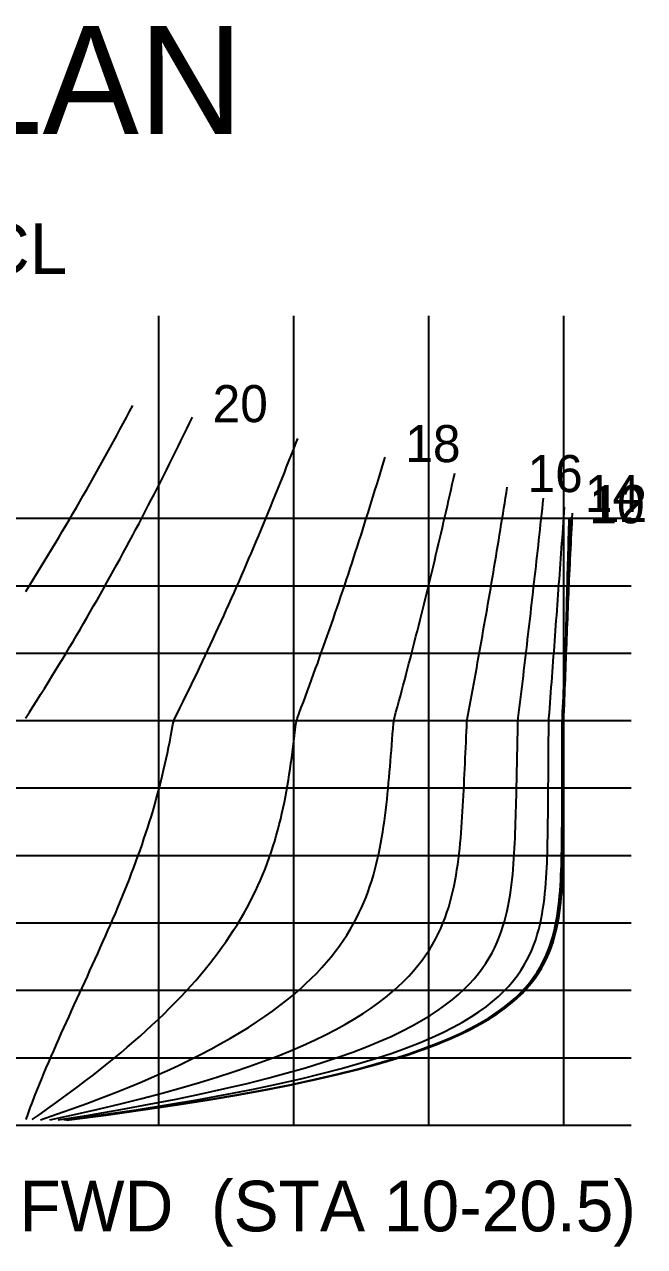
# Model space of a CAD drawing. Header units: metres. Extents: x -3336 to 157000, y -53800 to 16385.
# Drawn here: x 128006 to 137198, y -1801 to 16324 of the extents above; entities that cross this region are included whole.
import ezdxf
from ezdxf.enums import TextEntityAlignment as Align

# ---------------------------------------------------------------- set-up
doc = ezdxf.new("R2010")
doc.units = ezdxf.units.M
for name, color, linetype in [('LINES_CL', 30, 'CONTINUOUS'), ('LINES_GRID', 8, 'CONTINUOUS'), ('LINES_STATION', 5, 'CONTINUOUS'), ('LINES_TEXT', 7, 'CONTINUOUS')]:
    doc.layers.add(name, color=color, linetype=linetype)

msp = doc.modelspace()

# ---------------------------------------------------------------- linework, layer by layer
at = {"layer": 'LINES_CL'}
msp.add_lwpolyline([(119000, 0), (137000, 0)], dxfattribs=at)
at = {"layer": 'LINES_GRID'}
for points in [[(130000, 0), (130000, 12000)], [(132000, 0), (132000, 12000)], [(134000, 0), (134000, 12000)], [(136000, 0), (136000, 12000)], [(119000, 9000), (137000, 9000)], [(119000, 8000), (137000, 8000)], [(119000, 7000), (137000, 7000)], [(119000, 6000), (137000, 6000)], [(119000, 5000), (137000, 5000)], [(119000, 4000), (137000, 4000)], [(119000, 3000), (137000, 3000)], [(119000, 2000), (137000, 2000)], [(119000, 1000), (137000, 1000)], [(119000, 0), (137000, 0)]]:
    msp.add_lwpolyline(points, dxfattribs=at)
at = {"layer": 'LINES_STATION'}
for points in [[(128024.8765, 7914.5448), (128080.5763, 8003.4722), (128135.9442, 8092.3997), (128190.9839, 8181.3272), (128245.6991, 8270.2546), (128300.0935, 8359.1821), (128354.1706, 8448.1096), (128407.934, 8537.037), (128461.3872, 8625.9645), (128514.5337, 8714.892), (128567.3768, 8803.8194), (128619.9199, 8892.7469), (128672.1662, 8981.6744), (128724.1191, 9070.6019), (128775.7818, 9159.5293), (128827.1573, 9248.4568), (128878.2489, 9337.3843), (128929.0596, 9426.3117), (128979.5925, 9515.2392), (129029.8505, 9604.1667), (129079.8365, 9693.0941), (129129.5536, 9782.0216), (129179.0046, 9870.9491), (129228.1923, 9959.8765), (129277.1195, 10048.804), (129325.789, 10137.7315), (129374.2034, 10226.659), (129422.3656, 10315.5864), (129470.278, 10404.5139), (129517.9434, 10493.4414), (129565.3644, 10582.3688), (129612.5433, 10671.2963)], [(128024.1762, 6037.5), (128080.3217, 6125), (128136.099, 6212.5), (128191.5125, 6300), (128246.5666, 6387.5), (128301.2655, 6475), (128355.6135, 6562.5), (128409.6148, 6650), (128463.2734, 6737.5), (128516.5933, 6825), (128569.5786, 6912.5), (128622.2332, 7000), (128674.5608, 7087.5), (128726.5654, 7175), (128778.2506, 7262.5), (128829.6202, 7350), (128880.6777, 7437.5), (128931.4268, 7525), (128981.8711, 7612.5), (129032.0139, 7700), (129081.8587, 7787.5), (129131.4089, 7875), (129180.6678, 7962.5), (129229.6387, 8050), (129278.3249, 8137.5), (129326.7295, 8225), (129374.8556, 8312.5), (129422.7065, 8400), (129470.2851, 8487.5), (129517.5945, 8575), (129564.6375, 8662.5), (129611.4173, 8750), (129657.9366, 8837.5), (129704.1983, 8925), (129750.2052, 9012.5), (129795.9601, 9100), (129841.4657, 9187.5), (129886.7247, 9275), (129931.7398, 9362.5), (129976.5136, 9450), (130021.0486, 9537.5), (130065.3475, 9625), (130109.4128, 9712.5), (130153.2469, 9800), (130196.8523, 9887.5), (130240.2314, 9975), (130283.3866, 10062.5), (130326.3202, 10150), (130369.0346, 10237.5), (130411.532, 10325), (130453.8148, 10412.5), (130495.8851, 10500)], [(128030.0621, 84.8765), (128060.8645, 169.7531), (128092.3757, 254.6296), (128124.5642, 339.5062), (128157.3981, 424.3827), (128190.8454, 509.2593), (128224.8741, 594.1358), (128259.452, 679.0123), (128294.5466, 763.8889), (128330.1254, 848.7654), (128366.1559, 933.642), (128402.6052, 1018.5185), (128439.4406, 1103.3951), (128476.629, 1188.2716), (128514.1374, 1273.1481), (128551.9328, 1358.0247), (128589.9819, 1442.9012), (128628.2515, 1527.7778), (128666.7085, 1612.6543), (128705.3196, 1697.5309), (128744.0516, 1782.4074), (128782.8713, 1867.284), (128821.7457, 1952.1605), (128860.6416, 2037.037), (128899.5263, 2121.9136), (128938.3669, 2206.7901), (128977.1309, 2291.6667), (129015.7859, 2376.5432), (129054.2998, 2461.4198), (129092.6406, 2546.2963), (129130.7769, 2631.1728), (129168.6773, 2716.0494), (129206.3111, 2800.9259), (129243.6477, 2885.8025), (129280.6574, 2970.679), (129317.3106, 3055.5556), (129353.5785, 3140.4321), (129389.4327, 3225.3086), (129424.8457, 3310.1852), (129459.7905, 3395.0617), (129494.241, 3479.9383), (129528.172, 3564.8148), (129561.5589, 3649.6914), (129594.3782, 3734.5679), (129626.6075, 3819.4444), (129658.2254, 3904.321), (129689.2116, 3989.1975), (129719.5471, 4074.0741), (129749.2142, 4158.9506), (129778.1965, 4243.8272), (129806.4792, 4328.7037), (129834.049, 4413.5802), (129860.8944, 4498.4568), (129887.0054, 4583.3333), (129912.3742, 4668.2099), (129936.995, 4753.0864), (129960.8638, 4837.963), (129983.9795, 4922.8395), (130006.3431, 5007.716), (130027.9585, 5092.5926), (130048.8323, 5177.4691), (130068.9746, 5262.3457), (130088.399, 5347.2222), (130107.1231, 5432.0988), (130125.1688, 5516.9753), (130142.5638, 5601.8519), (130159.3418, 5686.7284), (130175.545, 5771.6049), (130191.2269, 5856.4815), (130206.4594, 5941.358), (130230.0318, 6026.2346), (130272.7314, 6111.1111), (130315.164, 6195.9877), (130357.3328, 6280.8642), (130399.2409, 6365.7407), (130440.8913, 6450.6173), (130482.287, 6535.4938), (130523.431, 6620.3704), (130564.3263, 6705.2469), (130604.9758, 6790.1235), (130645.3822, 6875), (130685.5484, 6959.8765), (130725.4772, 7044.7531), (130765.1712, 7129.6296), (130804.6333, 7214.5062), (130843.8659, 7299.3827), (130882.8717, 7384.2593), (130921.6533, 7469.1358), (130960.2133, 7554.0123), (130998.554, 7638.8889), (131036.678, 7723.7654), (131074.5878, 7808.642), (131112.2856, 7893.5185), (131149.7739, 7978.3951), (131187.055, 8063.2716), (131224.1311, 8148.1481), (131261.0046, 8233.0247), (131297.6777, 8317.9012), (131334.1525, 8402.7778), (131370.4313, 8487.6543), (131406.5162, 8572.5309), (131442.4092, 8657.4074), (131478.1125, 8742.284), (131513.6281, 8827.1605), (131548.9581, 8912.037), (131584.1044, 8996.9136), (131619.0691, 9081.7901), (131653.854, 9166.6667), (131688.461, 9251.5432), (131722.8922, 9336.4198), (131757.1492, 9421.2963), (131791.2341, 9506.1728), (131825.1485, 9591.0494), (131858.8943, 9675.9259), (131892.4733, 9760.8025), (131925.8871, 9845.679), (131959.1376, 9930.5556), (131992.2264, 10015.4321), (132025.1551, 10100.3086), (132057.9256, 10185.1852)], [(128119.7388, 82.5617), (128238.0591, 165.1235), (128354.9099, 247.6852), (128470.2417, 330.2469), (128584.0063, 412.8086), (128696.1574, 495.3704), (128806.65, 577.9321), (128915.4409, 660.4938), (129022.4887, 743.0556), (129127.7537, 825.6173), (129231.1982, 908.179), (129332.7861, 990.7407), (129432.4836, 1073.3025), (129530.2587, 1155.8642), (129626.0815, 1238.4259), (129719.9242, 1320.9877), (129811.7611, 1403.5494), (129901.5689, 1486.1111), (129989.3262, 1568.6728), (130075.0141, 1651.2346), (130158.6161, 1733.7963), (130240.1178, 1816.358), (130319.5073, 1898.9198), (130396.7752, 1981.4815), (130471.9143, 2064.0432), (130544.9202, 2146.6049), (130615.7907, 2229.1667), (130684.5262, 2311.7284), (130751.1298, 2394.2901), (130815.6069, 2476.8519), (130877.9656, 2559.4136), (130938.2165, 2641.9753), (130996.3727, 2724.537), (131052.4501, 2807.0988), (131106.467, 2889.6605), (131158.4441, 2972.2222), (131208.4049, 3054.784), (131256.3754, 3137.3457), (131302.3839, 3219.9074), (131346.4615, 3302.4691), (131388.6414, 3385.0309), (131428.9594, 3467.5926), (131467.4538, 3550.1543), (131504.1651, 3632.716), (131539.136, 3715.2778), (131572.4115, 3797.8395), (131604.0389, 3880.4012), (131634.0674, 3962.963), (131662.5484, 4045.5247), (131689.5351, 4128.0864), (131715.0827, 4210.6481), (131739.2482, 4293.2099), (131762.09, 4375.7716), (131783.6683, 4458.3333), (131804.0448, 4540.8951), (131823.2823, 4623.4568), (131841.445, 4706.0185), (131858.5981, 4788.5802), (131874.8074, 4871.142), (131890.1399, 4953.7037), (131904.6628, 5036.2654), (131918.4439, 5118.8272), (131931.5507, 5201.3889), (131944.0512, 5283.9506), (131956.0126, 5366.5123), (131967.5017, 5449.0741), (131978.5842, 5531.6358), (131989.3245, 5614.1975), (131999.7854, 5696.7593), (132010.0273, 5779.321), (132020.1076, 5861.8827), (132030.0795, 5944.4444), (132047.0438, 6027.0062), (132078.3831, 6109.5679), (132109.5393, 6192.1296), (132140.5146, 6274.6914), (132171.3111, 6357.2531), (132201.9309, 6439.8148), (132232.376, 6522.3765), (132262.6485, 6604.9383), (132292.7502, 6687.5), (132322.6832, 6770.0617), (132352.4494, 6852.6235), (132382.0507, 6935.1852), (132411.4889, 7017.7469), (132440.7659, 7100.3086), (132469.8835, 7182.8704), (132498.8436, 7265.4321), (132527.6478, 7347.9938), (132556.298, 7430.5556), (132584.7957, 7513.1173), (132613.1428, 7595.679), (132641.3409, 7678.2407), (132669.3917, 7760.8025), (132697.2967, 7843.3642), (132725.0576, 7925.9259), (132752.676, 8008.4877), (132780.1533, 8091.0494), (132807.4913, 8173.6111), (132834.6912, 8256.1728), (132861.7548, 8338.7346), (132888.6833, 8421.2963), (132915.4784, 8503.858), (132942.1413, 8586.4198), (132968.6736, 8668.9815), (132995.0767, 8751.5432), (133021.3518, 8834.1049), (133047.5005, 8916.6667), (133073.5239, 8999.2284), (133099.4235, 9081.7901), (133125.2005, 9164.3519), (133150.8562, 9246.9136), (133176.3919, 9329.4753), (133201.8089, 9412.037), (133227.1084, 9494.5988), (133252.2916, 9577.1605), (133277.3598, 9659.7222), (133302.314, 9742.284), (133327.1556, 9824.8457), (133351.8855, 9907.4074)], [(128244.0671, 80.5556), (128480.6872, 161.1111), (128709.9328, 241.6667), (128931.8811, 322.2222), (129146.6136, 402.7778), (129354.2165, 483.3333), (129554.78, 563.8889), (129748.3984, 644.4444), (129935.1702, 725), (130115.1977, 805.5556), (130288.5868, 886.1111), (130455.4472, 966.6667), (130615.8918, 1047.2222), (130770.037, 1127.7778), (130918.002, 1208.3333), (131059.9093, 1288.8889), (131195.8839, 1369.4444), (131326.0537, 1450), (131450.5489, 1530.5556), (131569.5019, 1611.1111), (131683.0473, 1691.6667), (131791.3216, 1772.2222), (131894.4631, 1852.7778), (131992.6115, 1933.3333), (132085.9081, 2013.8889), (132174.495, 2094.4444), (132258.5156, 2175), (132338.114, 2255.5556), (132413.4349, 2336.1111), (132484.6233, 2416.6667), (132551.8246, 2497.2222), (132615.1839, 2577.7778), (132674.8465, 2658.3333), (132730.957, 2738.8889), (132783.6596, 2819.4444), (132833.0975, 2900), (132879.4131, 2980.5556), (132922.7476, 3061.1111), (132963.2408, 3141.6667), (133001.031, 3222.2222), (133036.2547, 3302.7778), (133069.0463, 3383.3333), (133099.5383, 3463.8889), (133127.8609, 3544.4444), (133154.1416, 3625), (133178.5055, 3705.5556), (133201.0745, 3786.1111), (133221.9679, 3866.6667), (133241.3015, 3947.2222), (133259.1878, 4027.7778), (133275.7362, 4108.3333), (133291.0518, 4188.8889), (133305.2366, 4269.4444), (133318.3881, 4350), (133330.6002, 4430.5556), (133341.9624, 4511.1111), (133352.56, 4591.6667), (133362.4738, 4672.2222), (133371.7803, 4752.7778), (133380.5513, 4833.3333), (133388.8541, 4913.8889), (133396.7511, 4994.4444), (133404.3001, 5075), (133411.5541, 5155.5556), (133418.5612, 5236.1111), (133425.3647, 5316.6667), (133432.0032, 5397.2222), (133438.5104, 5477.7778), (133444.9151, 5558.3333), (133451.2417, 5638.8889), (133457.5099, 5719.4444), (133463.7349, 5800), (133469.9276, 5880.5556), (133476.0951, 5961.1111), (133490.5149, 6041.6667), (133512.5633, 6122.2222), (133534.4955, 6202.7778), (133556.3128, 6283.3333), (133578.0165, 6363.8889), (133599.608, 6444.4444), (133621.0884, 6525), (133642.4591, 6605.5556), (133663.7213, 6686.1111), (133684.8762, 6766.6667), (133705.925, 6847.2222), (133726.869, 6927.7778), (133747.7092, 7008.3333), (133768.4469, 7088.8889), (133789.0832, 7169.4444), (133809.6192, 7250), (133830.056, 7330.5556), (133850.3948, 7411.1111), (133870.6365, 7491.6667), (133890.7824, 7572.2222), (133910.8333, 7652.7778), (133930.7904, 7733.3333), (133950.6546, 7813.8889), (133970.4271, 7894.4444), (133990.1087, 7975), (134009.7004, 8055.5556), (134029.2033, 8136.1111), (134048.6182, 8216.6667), (134067.9462, 8297.2222), (134087.1881, 8377.7778), (134106.3449, 8458.3333), (134125.4174, 8538.8889), (134144.4066, 8619.4444), (134163.3133, 8700), (134182.1384, 8780.5556), (134200.8828, 8861.1111), (134219.5473, 8941.6667), (134238.1327, 9022.2222), (134256.6399, 9102.7778), (134275.0697, 9183.3333), (134293.4229, 9263.8889), (134311.7002, 9344.4444), (134329.9025, 9425), (134348.0305, 9505.5556), (134366.085, 9586.1111), (134384.0668, 9666.6667)], [(128383.1666, 78.858), (128748.7056, 157.716), (129097.1577, 236.5741), (129429.0581, 315.4321), (129744.9368, 394.2901), (130045.3179, 473.1481), (130330.7194, 552.0062), (130601.6528, 630.8642), (130858.623, 709.7222), (131102.1278, 788.5802), (131332.6579, 867.4383), (131550.6963, 946.2963), (131756.7182, 1025.1543), (131951.191, 1104.0123), (132134.5737, 1182.8704), (132307.3169, 1261.7284), (132469.8624, 1340.5864), (132622.6434, 1419.4444), (132766.0839, 1498.3025), (132900.5987, 1577.1605), (133026.5932, 1656.0185), (133144.4634, 1734.8765), (133254.5956, 1813.7346), (133357.3663, 1892.5926), (133453.1423, 1971.4506), (133542.2802, 2050.3086), (133625.1268, 2129.1667), (133702.0185, 2208.0247), (133773.2818, 2286.8827), (133839.2328, 2365.7407), (133900.1775, 2444.5988), (133956.4114, 2523.4568), (134008.2201, 2602.3148), (134055.8785, 2681.1728), (134099.6515, 2760.0309), (134139.7939, 2838.8889), (134176.5501, 2917.7469), (134210.1544, 2996.6049), (134240.8312, 3075.463), (134268.795, 3154.321), (134294.2501, 3233.179), (134317.3915, 3312.037), (134338.4042, 3390.8951), (134357.4638, 3469.7531), (134374.7367, 3548.6111), (134390.3799, 3627.4691), (134404.5416, 3706.3272), (134417.3608, 3785.1852), (134428.9682, 3864.0432), (134439.4858, 3942.9012), (134449.0275, 4021.7593), (134457.699, 4100.6173), (134465.5984, 4179.4753), (134472.8161, 4258.3333), (134479.4354, 4337.1914), (134485.5322, 4416.0494), (134491.176, 4494.9074), (134496.4297, 4573.7654), (134501.3499, 4652.6235), (134505.9874, 4731.4815), (134510.3873, 4810.3395), (134514.5894, 4889.1975), (134518.6287, 4968.0556), (134522.5354, 5046.9136), (134526.3354, 5125.7716), (134530.0504, 5204.6296), (134533.6988, 5283.4877), (134537.2954, 5362.3457), (134540.8521, 5441.2037), (134544.3781, 5520.0617), (134547.8804, 5598.9198), (134551.3639, 5677.7778), (134554.8319, 5756.6358), (134558.2865, 5835.4938), (134561.7288, 5914.3519), (134565.1592, 5993.2099), (134579.0115, 6072.0679), (134593.7826, 6150.9259), (134608.4878, 6229.784), (134623.1277, 6308.642), (134637.7032, 6387.5), (134652.215, 6466.358), (134666.6637, 6545.216), (134681.0501, 6624.0741), (134695.3749, 6702.9321), (134709.6387, 6781.7901), (134723.8423, 6860.6481), (134737.9863, 6939.5062), (134752.0714, 7018.3642), (134766.0982, 7097.2222), (134780.0674, 7176.0802), (134793.9795, 7254.9383), (134807.8353, 7333.7963), (134821.6353, 7412.6543), (134835.3801, 7491.5123), (134849.0703, 7570.3704), (134862.7066, 7649.2284), (134876.2895, 7728.0864), (134889.8195, 7806.9444), (134903.2973, 7885.8025), (134916.7234, 7964.6605), (134930.0984, 8043.5185), (134943.4228, 8122.3765), (134956.6971, 8201.2346), (134969.9218, 8280.0926), (134983.0976, 8358.9506), (134996.2248, 8437.8086), (135009.3041, 8516.6667), (135022.3359, 8595.5247), (135035.3207, 8674.3827), (135048.259, 8753.2407), (135061.1513, 8832.0988), (135073.998, 8910.9568), (135086.7997, 8989.8148), (135099.5567, 9068.6728), (135112.2697, 9147.5309), (135124.9389, 9226.3889), (135137.5649, 9305.2469), (135150.1481, 9384.1049), (135162.6889, 9462.963)], [(128506.4485, 77.4691), (128983.7803, 154.9383), (129433.2868, 232.4074), (129856.2214, 309.8765), (130253.7995, 387.3457), (130627.1995, 464.8148), (130977.5628, 542.284), (131305.9945, 619.7531), (131613.5635, 697.2222), (131901.3036, 774.6914), (132170.2134, 852.1605), (132421.2571, 929.6296), (132655.3651, 1007.0988), (132873.4343, 1084.5679), (133076.3287, 1162.037), (133264.8802, 1239.5062), (133439.889, 1316.9753), (133602.1239, 1394.4444), (133752.3234, 1471.9136), (133891.196, 1549.3827), (134019.4209, 1626.8519), (134137.6486, 1704.321), (134246.5014, 1781.7901), (134346.5743, 1859.2593), (134438.4353, 1936.7284), (134522.6263, 2014.1975), (134599.6638, 2091.6667), (134670.0392, 2169.1358), (134734.2198, 2246.6049), (134792.6492, 2324.0741), (134845.7484, 2401.5432), (134893.9158, 2479.0123), (134937.5284, 2556.4815), (134976.9422, 2633.9506), (135012.4932, 2711.4198), (135044.4976, 2788.8889), (135073.2526, 2866.358), (135099.0373, 2943.8272), (135122.1133, 3021.2963), (135142.7252, 3098.7654), (135161.1011, 3176.2346), (135177.4538, 3253.7037), (135191.981, 3331.1728), (135204.866, 3408.642), (135216.2785, 3486.1111), (135226.3752, 3563.5802), (135235.3, 3641.0494), (135243.1855, 3718.5185), (135250.1526, 3795.9877), (135256.3118, 3873.4568), (135261.7636, 3950.9259), (135266.599, 4028.3951), (135270.9, 4105.8642), (135274.7404, 4183.3333), (135278.1861, 4260.8025), (135281.2959, 4338.2716), (135284.1217, 4415.7407), (135286.7092, 4493.2099), (135289.0984, 4570.679), (135291.324, 4648.1481), (135293.4159, 4725.6173), (135295.3996, 4803.0864), (135297.2967, 4880.5556), (135299.1252, 4958.0247), (135300.9001, 5035.4938), (135302.6336, 5112.963), (135304.3352, 5190.4321), (135306.0127, 5267.9012), (135307.672, 5345.3704), (135309.3174, 5422.8395), (135310.9521, 5500.3086), (135312.5782, 5577.7778), (135314.1973, 5655.2469), (135315.8101, 5732.716), (135317.4172, 5810.1852), (135319.0188, 5887.6543), (135320.6151, 5965.1235), (135326.5368, 6042.5926), (135335.9791, 6120.0617), (135345.39, 6197.5309), (135354.7698, 6275), (135364.1188, 6352.4691), (135373.4375, 6429.9383), (135382.7261, 6507.4074), (135391.9849, 6584.8765), (135401.2144, 6662.3457), (135410.4148, 6739.8148), (135419.5865, 6817.284), (135428.7297, 6894.7531), (135437.8448, 6972.2222), (135446.9321, 7049.6914), (135455.9919, 7127.1605), (135465.0244, 7204.6296), (135474.0301, 7282.0988), (135483.0091, 7359.5679), (135491.9618, 7437.037), (135500.8884, 7514.5062), (135509.7893, 7591.9753), (135518.6646, 7669.4444), (135527.5148, 7746.9136), (135536.3399, 7824.3827), (135545.1404, 7901.8519), (135553.9164, 7979.321), (135562.6683, 8056.7901), (135571.3962, 8134.2593), (135580.1005, 8211.7284), (135588.7813, 8289.1975), (135597.439, 8366.6667), (135606.0737, 8444.1358), (135614.6857, 8521.6049), (135623.2753, 8599.0741), (135631.8426, 8676.5432), (135640.3879, 8754.0123), (135648.9115, 8831.4815), (135657.4135, 8908.9506), (135665.8942, 8986.4198), (135674.3537, 9063.8889), (135682.7924, 9141.358), (135691.2104, 9218.8272), (135699.6079, 9296.2963)], [(128590.8468, 76.3889), (129143.5697, 152.7778), (129660.1671, 229.1667), (130142.5582, 305.5556), (130592.5851, 381.9444), (131012.0146, 458.3333), (131402.5402, 534.7222), (131765.7843, 611.1111), (132103.3003, 687.5), (132416.574, 763.8889), (132707.026, 840.2778), (132976.0137, 916.6667), (133224.8325, 993.0556), (133454.7187, 1069.4444), (133666.8503, 1145.8333), (133862.3495, 1222.2222), (134042.2843, 1298.6111), (134207.67, 1375), (134359.4713, 1451.3889), (134498.6041, 1527.7778), (134625.9365, 1604.1667), (134742.2914, 1680.5556), (134848.4471, 1756.9444), (134945.14, 1833.3333), (135033.0653, 1909.7222), (135112.8789, 1986.1111), (135185.199, 2062.5), (135250.6073, 2138.8889), (135309.6508, 2215.2778), (135362.8431, 2291.6667), (135410.6655, 2368.0556), (135453.569, 2444.4444), (135491.9751, 2520.8333), (135526.2773, 2597.2222), (135556.8424, 2673.6111), (135584.012, 2750), (135608.103, 2826.3889), (135629.4098, 2902.7778), (135648.2044, 2979.1667), (135664.7384, 3055.5556), (135679.2437, 3131.9444), (135691.9337, 3208.3333), (135703.004, 3284.7222), (135712.634, 3361.1111), (135720.9875, 3437.5), (135728.2134, 3513.8889), (135734.4474, 3590.2778), (135739.8121, 3666.6667), (135744.4183, 3743.0556), (135748.3654, 3819.4444), (135751.7429, 3895.8333), (135754.6304, 3972.2222), (135757.0989, 4048.6111), (135759.211, 4125), (135761.0221, 4201.3889), (135762.5806, 4277.7778), (135763.9287, 4354.1667), (135765.1029, 4430.5556), (135766.1347, 4506.9444), (135767.051, 4583.3333), (135767.8745, 4659.7222), (135768.6242, 4736.1111), (135769.3161, 4812.5), (135769.9631, 4888.8889), (135770.576, 4965.2778), (135771.1631, 5041.6667), (135771.731, 5118.0556), (135772.2851, 5194.4444), (135772.829, 5270.8333), (135773.3658, 5347.2222), (135773.8973, 5423.6111), (135774.4252, 5500), (135774.9501, 5576.3889), (135775.4728, 5652.7778), (135775.9935, 5729.1667), (135776.5123, 5805.5556), (135777.0294, 5881.9444), (135777.5448, 5958.3333), (135780.4856, 6034.7222), (135786.3309, 6111.1111), (135792.1657, 6187.5), (135797.9903, 6263.8889), (135803.8048, 6340.2778), (135809.6093, 6416.6667), (135815.4038, 6493.0556), (135821.1885, 6569.4444), (135826.9636, 6645.8333), (135832.729, 6722.2222), (135838.485, 6798.6111), (135844.2316, 6875), (135849.9689, 6951.3889), (135855.6971, 7027.7778), (135861.4161, 7104.1667), (135867.1262, 7180.5556), (135872.8274, 7256.9444), (135878.5198, 7333.3333), (135884.2035, 7409.7222), (135889.8786, 7486.1111), (135895.5452, 7562.5), (135901.2034, 7638.8889), (135906.8533, 7715.2778), (135912.4949, 7791.6667), (135918.1284, 7868.0556), (135923.7537, 7944.4444), (135929.3711, 8020.8333), (135934.9806, 8097.2222), (135940.5823, 8173.6111), (135946.1763, 8250), (135951.7626, 8326.3889), (135957.3413, 8402.7778), (135962.9125, 8479.1667), (135968.4763, 8555.5556), (135974.0327, 8631.9444), (135979.5819, 8708.3333), (135985.1239, 8784.7222), (135990.6587, 8861.1111), (135996.1865, 8937.5), (136001.7074, 9013.8889), (136007.2213, 9090.2778), (136012.7284, 9166.6667)], [(128627.907, 75.6173), (129213.5076, 151.2346), (129759.1587, 226.8519), (130267.1145, 302.4691), (130739.5288, 378.0864), (131178.4594, 453.7037), (131585.87, 529.321), (131963.6343, 604.9383), (132313.5381, 680.5556), (132637.283, 756.1728), (132936.4886, 831.7901), (133212.696, 907.4074), (133467.3699, 983.0247), (133701.9018, 1058.642), (133917.6124, 1134.2593), (134115.7542, 1209.8765), (134297.5141, 1285.4938), (134464.016, 1361.1111), (134616.3229, 1436.7284), (134755.4395, 1512.3457), (134882.3144, 1587.963), (134997.8425, 1663.5802), (135102.8672, 1739.1975), (135198.1821, 1814.8148), (135284.534, 1890.4321), (135362.6238, 1966.0494), (135433.1096, 2041.6667), (135496.6078, 2117.284), (135553.6953, 2192.9012), (135604.9115, 2268.5185), (135650.7599, 2344.1358), (135691.7098, 2419.7531), (135728.1978, 2495.3704), (135760.6301, 2570.9877), (135789.3833, 2646.6049), (135814.8063, 2722.2222), (135837.2219, 2797.8395), (135856.928, 2873.4568), (135874.199, 2949.0741), (135889.2874, 3024.6914), (135902.4248, 3100.3086), (135913.8231, 3175.9259), (135923.6761, 3251.5432), (135932.1603, 3327.1605), (135939.4363, 3402.7778), (135945.6494, 3478.3951), (135950.9311, 3554.0123), (135955.3999, 3629.6296), (135959.1622, 3705.2469), (135962.3134, 3780.8642), (135964.9383, 3856.4815), (135967.1126, 3932.0988), (135968.9031, 4007.716), (135970.3685, 4083.3333), (135971.5605, 4158.9506), (135972.524, 4234.5679), (135973.2981, 4310.1852), (135973.9164, 4385.8025), (135974.4077, 4461.4198), (135974.7964, 4537.037), (135975.1033, 4612.6543), (135975.3454, 4688.2716), (135975.5372, 4763.8889), (135975.6903, 4839.5062), (135975.8141, 4915.1235), (135975.9162, 4990.7407), (135976.0026, 5066.358), (135976.0778, 5141.9753), (135976.1452, 5217.5926), (135976.2075, 5293.2099), (135976.2663, 5368.8272), (135976.3231, 5444.4444), (135976.3786, 5520.0617), (135976.4333, 5595.679), (135976.4876, 5671.2963), (135976.5416, 5746.9136), (135976.5954, 5822.5309), (135976.649, 5898.1481), (135976.7024, 5973.7654), (135979.2052, 6049.3827), (135983.0085, 6125), (135986.8106, 6200.6173), (135990.6117, 6276.2346), (135994.4117, 6351.8519), (135998.2107, 6427.4691), (136002.0086, 6503.0864), (136005.8054, 6578.7037), (136009.6013, 6654.321), (136013.3961, 6729.9383), (136017.1899, 6805.5556), (136020.9828, 6881.1728), (136024.7747, 6956.7901), (136028.5656, 7032.4074), (136032.3555, 7108.0247), (136036.1445, 7183.642), (136039.9325, 7259.2593), (136043.7197, 7334.8765), (136047.5059, 7410.4938), (136051.2912, 7486.1111), (136055.0756, 7561.7284), (136058.8591, 7637.3457), (136062.6417, 7712.963), (136066.4235, 7788.5802), (136070.2044, 7864.1975), (136073.9844, 7939.8148), (136077.7636, 8015.4321), (136081.542, 8091.0494), (136085.3196, 8166.6667), (136089.0963, 8242.284), (136092.8722, 8317.9012), (136096.6473, 8393.5185), (136100.4217, 8469.1358), (136104.1952, 8544.7531), (136107.968, 8620.3704), (136111.74, 8695.9877), (136115.5112, 8771.6049), (136119.2817, 8847.2222), (136123.0514, 8922.8395), (136126.8204, 8998.4568), (136130.5887, 9074.0741)], [(128628.0706, 75), (129213.9042, 150), (129759.8535, 225), (130268.1684, 300), (130740.9986, 375), (131180.3972, 450), (131588.3235, 525), (131966.6464, 600), (132317.1474, 675), (132641.5234, 750), (132941.3896, 825), (133218.2826, 900), (133473.663, 975), (133708.9179, 1050), (133925.3641, 1125), (134124.2502, 1200), (134306.7595, 1275), (134474.0122, 1350), (134627.0681, 1425), (134766.9287, 1500), (134894.5397, 1575), (135010.7933, 1650), (135116.5304, 1725), (135212.5423, 1800), (135299.5735, 1875), (135378.3234, 1950), (135449.4482, 2025), (135513.5628, 2100), (135571.243, 2175), (135623.0271, 2250), (135669.4177, 2325), (135710.8833, 2400), (135747.8603, 2475), (135780.7544, 2550), (135809.9419, 2625), (135835.7719, 2700), (135858.5672, 2775), (135878.6261, 2850), (135896.2232, 2925), (135911.6117, 3000), (135925.0235, 3075), (135936.6716, 3150), (135946.7504, 3225), (135955.4373, 3300), (135962.8937, 3375), (135969.2661, 3450), (135974.6869, 3525), (135979.2757, 3600), (135983.1401, 3675), (135986.3764, 3750), (135989.0707, 3825), (135991.2997, 3900), (135993.1314, 3975), (135994.6256, 4050), (135995.835, 4125), (135996.8057, 4200), (135997.5777, 4275), (135998.1855, 4350), (135998.659, 4425), (135999.0234, 4500), (135999.3003, 4575), (135999.5076, 4650), (135999.6604, 4725), (135999.771, 4800), (135999.8495, 4875), (135999.9039, 4950), (135999.9406, 5025), (135999.9647, 5100), (135999.98, 5175), (135999.9892, 5250), (135999.9946, 5325), (135999.9975, 5400), (135999.9989, 5475), (135999.9996, 5550), (135999.9999, 5625), (136000, 5700), (136000, 5775), (136000, 5850), (136000, 5925), (136000, 6000), (136002, 6075), (136004, 6150), (136006, 6225), (136008, 6300), (136010, 6375), (136012, 6450), (136014, 6525), (136016, 6600), (136018, 6675), (136020, 6750), (136022, 6825), (136024, 6900), (136026, 6975), (136028, 7050), (136030, 7125), (136032, 7200), (136034, 7275), (136036, 7350), (136038, 7425), (136040, 7500), (136042, 7575), (136044, 7650), (136046, 7725), (136048, 7800), (136050, 7875), (136052, 7950), (136054, 8025), (136056, 8100), (136058, 8175), (136060, 8250), (136062, 8325), (136064, 8400), (136066, 8475), (136068, 8550), (136070, 8625), (136072, 8700), (136074, 8775), (136076, 8850), (136078, 8925), (136080, 9000)], [(128628.0706, 75), (129213.9042, 150), (129759.8535, 225), (130268.1684, 300), (130740.9986, 375), (131180.3972, 450), (131588.3235, 525), (131966.6464, 600), (132317.1474, 675), (132641.5234, 750), (132941.3896, 825), (133218.2826, 900), (133473.663, 975), (133708.9179, 1050), (133925.3641, 1125), (134124.2502, 1200), (134306.7595, 1275), (134474.0122, 1350), (134627.0681, 1425), (134766.9287, 1500), (134894.5397, 1575), (135010.7933, 1650), (135116.5304, 1725), (135212.5423, 1800), (135299.5735, 1875), (135378.3234, 1950), (135449.4482, 2025), (135513.5628, 2100), (135571.243, 2175), (135623.0271, 2250), (135669.4177, 2325), (135710.8833, 2400), (135747.8603, 2475), (135780.7544, 2550), (135809.9419, 2625), (135835.7719, 2700), (135858.5672, 2775), (135878.6261, 2850), (135896.2232, 2925), (135911.6117, 3000), (135925.0235, 3075), (135936.6716, 3150), (135946.7504, 3225), (135955.4373, 3300), (135962.8937, 3375), (135969.2661, 3450), (135974.6869, 3525), (135979.2757, 3600), (135983.1401, 3675), (135986.3764, 3750), (135989.0707, 3825), (135991.2997, 3900), (135993.1314, 3975), (135994.6256, 4050), (135995.835, 4125), (135996.8057, 4200), (135997.5777, 4275), (135998.1855, 4350), (135998.659, 4425), (135999.0234, 4500), (135999.3003, 4575), (135999.5076, 4650), (135999.6604, 4725), (135999.771, 4800), (135999.8495, 4875), (135999.9039, 4950), (135999.9406, 5025), (135999.9647, 5100), (135999.98, 5175), (135999.9892, 5250), (135999.9946, 5325), (135999.9975, 5400), (135999.9989, 5475), (135999.9996, 5550), (135999.9999, 5625), (136000, 5700), (136000, 5775), (136000, 5850), (136000, 5925), (136000, 6000), (136002.3162, 6075), (136004.6325, 6150), (136006.9487, 6225), (136009.2649, 6300), (136011.5811, 6375), (136013.8974, 6450), (136016.2136, 6525), (136018.5298, 6600), (136020.846, 6675), (136023.1623, 6750), (136025.4785, 6825), (136027.7947, 6900), (136030.111, 6975), (136032.4272, 7050), (136034.7434, 7125), (136037.0596, 7200), (136039.3759, 7275), (136041.6921, 7350), (136044.0083, 7425), (136046.3246, 7500), (136048.6408, 7575), (136050.957, 7650), (136053.2732, 7725), (136055.5895, 7800), (136057.9057, 7875), (136060.2219, 7950), (136062.5381, 8025), (136064.8544, 8100), (136067.1706, 8175), (136069.4868, 8250), (136071.8031, 8325), (136074.1193, 8400), (136076.4355, 8475), (136078.7517, 8550), (136081.068, 8625), (136083.3842, 8700), (136085.7004, 8775), (136088.0167, 8850), (136090.3329, 8925), (136092.6491, 9000)], [(128629.3186, 75.1543), (129216.231, 150.3086), (129763.1044, 225.463), (130272.202, 300.6173), (130745.686, 375.7716), (131185.6212, 450.9259), (131593.9783, 526.0802), (131972.6364, 601.2346), (132323.3867, 676.3889), (132647.935, 751.5432), (132947.9052, 826.6975), (133224.8415, 901.8519), (133480.2117, 977.0062), (133715.4099, 1052.1605), (133931.7589, 1127.3148), (134130.5132, 1202.4691), (134312.8611, 1277.6235), (134479.9278, 1352.7778), (134632.7774, 1427.9321), (134772.4155, 1503.0864), (134899.7916, 1578.2407), (135015.8009, 1653.3951), (135121.2873, 1728.5494), (135217.045, 1803.7037), (135303.8207, 1878.858), (135382.3159, 1954.0123), (135453.1885, 2029.1667), (135517.0553, 2104.321), (135574.4933, 2179.4753), (135626.042, 2254.6296), (135672.2049, 2329.784), (135713.4515, 2404.9383), (135750.2187, 2480.0926), (135782.9127, 2555.2469), (135811.9103, 2630.4012), (135837.5607, 2705.5556), (135860.187, 2780.7099), (135880.0873, 2855.8642), (135897.5364, 2931.0185), (135912.7871, 3006.1728), (135926.0715, 3081.3272), (135937.6019, 3156.4815), (135947.5727, 3231.6358), (135956.1607, 3306.7901), (135963.5272, 3381.9444), (135969.818, 3457.0988), (135975.1652, 3532.2531), (135979.6879, 3607.4074), (135983.4933, 3682.5617), (135986.6772, 3757.716), (135989.3252, 3832.8704), (135991.5136, 3908.0247), (135993.3097, 3983.179), (135994.7731, 4058.3333), (135995.956, 4133.4877), (135996.9041, 4208.642), (135997.6568, 4283.7963), (135998.2486, 4358.9506), (135998.7086, 4434.1049), (135999.062, 4509.2593), (135999.3298, 4584.4136), (135999.5299, 4659.5679), (135999.6769, 4734.7222), (135999.783, 4809.8765), (135999.858, 4885.0309), (135999.9098, 4960.1852), (135999.9446, 5035.3395), (135999.9673, 5110.4938), (135999.9816, 5185.6481), (135999.9902, 5260.8025), (135999.9951, 5335.9568), (135999.9978, 5411.1111), (135999.9991, 5486.2654), (135999.9997, 5561.4198), (135999.9999, 5636.5741), (136000, 5711.7284), (136000, 5786.8827), (136000, 5862.037), (136000, 5937.1914), (136000.4764, 6012.3457), (136003.3768, 6087.5), (136006.2772, 6162.6543), (136009.1776, 6237.8086), (136012.078, 6312.963), (136014.9784, 6388.1173), (136017.8787, 6463.2716), (136020.7791, 6538.4259), (136023.6795, 6613.5802), (136026.5799, 6688.7346), (136029.4803, 6763.8889), (136032.3807, 6839.0432), (136035.281, 6914.1975), (136038.1814, 6989.3519), (136041.0818, 7064.5062), (136043.9822, 7139.6605), (136046.8826, 7214.8148), (136049.783, 7289.9691), (136052.6833, 7365.1235), (136055.5837, 7440.2778), (136058.4841, 7515.4321), (136061.3845, 7590.5864), (136064.2849, 7665.7407), (136067.1853, 7740.8951), (136070.0856, 7816.0494), (136072.986, 7891.2037), (136075.8864, 7966.358), (136078.7868, 8041.5123), (136081.6872, 8116.6667), (136084.5876, 8191.821), (136087.4879, 8266.9753), (136090.3883, 8342.1296), (136093.2887, 8417.284), (136096.1891, 8492.4383), (136099.0895, 8567.5926), (136101.9898, 8642.7469), (136104.8902, 8717.9012), (136107.7906, 8793.0556), (136110.691, 8868.2099), (136113.5914, 8943.3642), (136116.4918, 9018.5185)]]:
    msp.add_lwpolyline(points, dxfattribs=at)

# ---------------------------------------------------------------- texts
for s, p in [('20', (130795.8851, 10425)), ('18', (133651.8855, 9832.4074)), ('16', (135462.6889, 9387.963)), ('14', (136312.7284, 9091.6667)), ('10', (136380, 8925)), ('12', (136416.4918, 8943.5185))]:
    msp.add_text(s, height=550, dxfattribs=at).set_placement(p)
at = {"layer": 'LINES_TEXT'}
msp.add_text('BODY PLAN', height=1600, dxfattribs=at).set_placement((119000, 14700))
for s, p in [('CL', (128000, 12625)), ('FWD  (STA 10-20.5)', (132500, -1575))]:
    msp.add_text(s, height=750, dxfattribs=at).set_placement(p, align=Align.CENTER)

doc.saveas('drawing.dxf')
